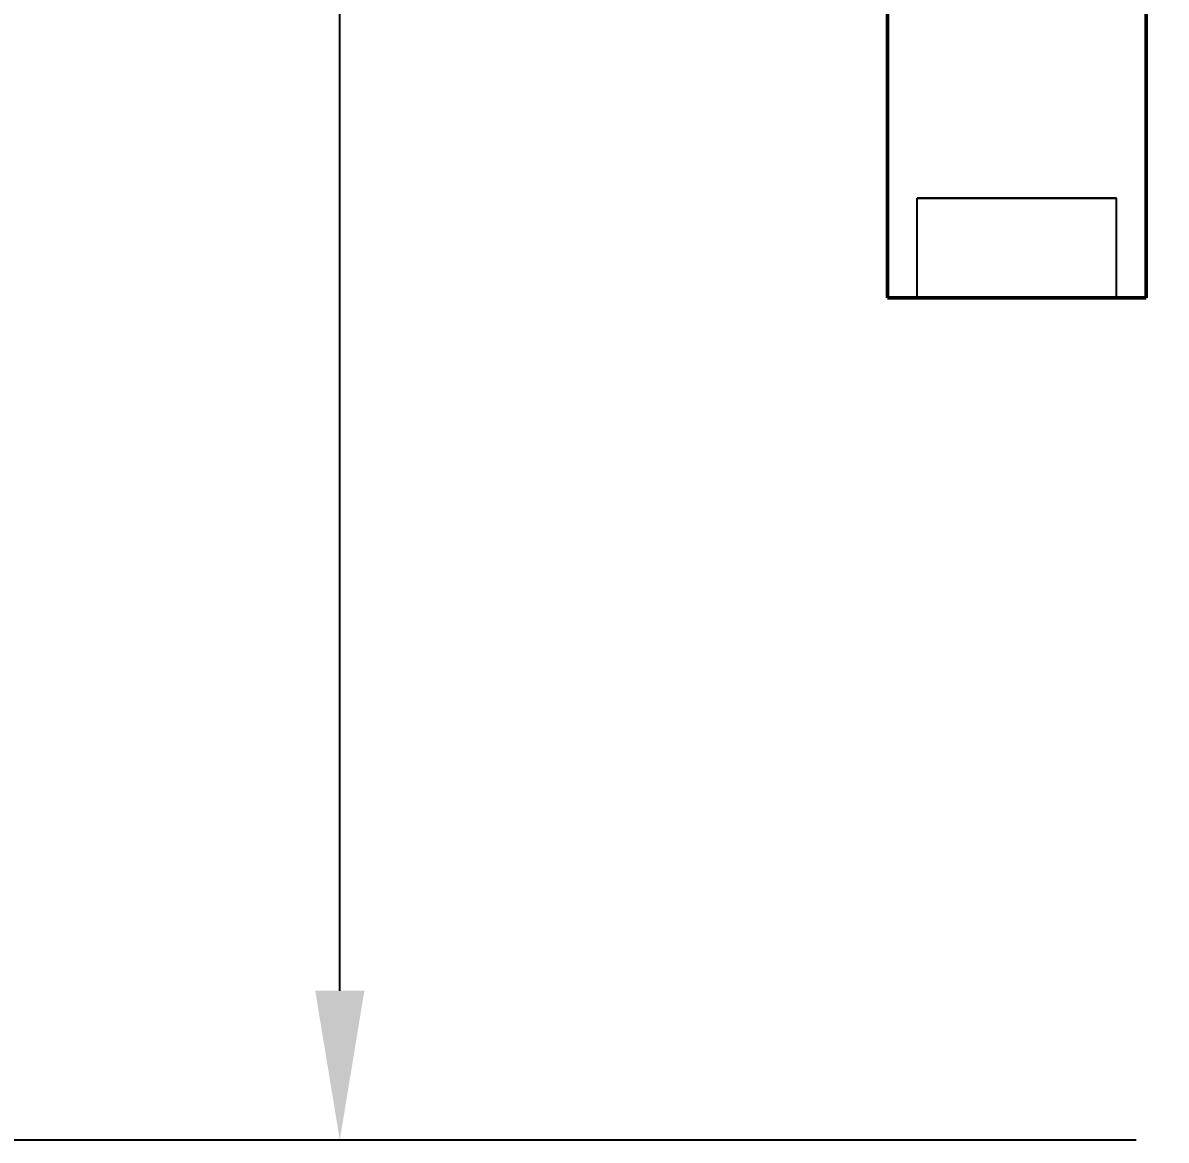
# Model space of a CAD drawing. Header units: millimetres. Extents: x 0 to 420, y 0 to 297.
# Drawn here: x 46.63 to 69.6, y 173 to 195.44 of the extents above; entities that cross this region are included whole.
import ezdxf

# ---------------------------------------------------------------- set-up
doc = ezdxf.new("R2010")
doc.units = ezdxf.units.MM
doc.linetypes.add('ISO02-TRAZOS', pattern=[3.75, 3, -0.75])
for name, color, linetype, lineweight in [('01-VISIBLE', 7, 'CONTINUOUS', 50), ('02-OCULTA', 4, 'ISO02-TRAZOS', 25), ('04-COTA', 3, 'CONTINUOUS', 25)]:
    doc.layers.add(name, color=color, linetype=linetype, lineweight=lineweight)
doc.styles.add('ISO3098', font='isocpeur.ttf')
doc.dimstyles.new('FLAMA-ISO', dxfattribs={"dimtxt": 3.5, "dimasz": 3, "dimexe": 2, "dimexo": 1, "dimgap": 1, "dimtad": 1, "dimdec": 1, "dimtxsty": 'ISO3098', "dimcen": 2.5, "dimclrd": 3, "dimclre": 3, "dimclrt": 3, "dimazin": 3, "dimtfac": 1, "dimtmove": 0, "dimatfit": 3, "dimlwd": 25, "dimlwe": 25})

msp = doc.modelspace()

# ---------------------------------------------------------------- linework, layer by layer
at = {"layer": '01-VISIBLE'}
for p, q in [((64, 189.92), (64, 235.92)), ((69.2, 189.92), (69.2, 208.82))]:
    msp.add_line(p, q, dxfattribs=at)
msp.add_lwpolyline([(64, 189.92), (64.1, 189.92), (64.2, 189.92), (64.3, 189.92), (64.4, 189.92), (64.5, 189.92), (64.6, 189.92), (64.7, 189.92), (64.8, 189.92), (64.9, 189.92), (65, 189.92), (65.1, 189.92), (65.2, 189.92), (65.3, 189.92), (65.4, 189.92), (65.5, 189.92), (65.6, 189.92), (65.7, 189.92), (65.8, 189.92), (65.9, 189.92), (66, 189.92), (66.1, 189.92), (66.2, 189.92), (66.3, 189.92), (66.4, 189.92), (66.5, 189.92), (66.6, 189.92), (66.7, 189.92), (66.8, 189.92), (66.9, 189.92), (67, 189.92), (67.1, 189.92), (67.2, 189.92), (67.3, 189.92), (67.4, 189.92), (67.5, 189.92), (67.6, 189.92), (67.7, 189.92), (67.8, 189.92), (67.9, 189.92), (68, 189.92), (68.1, 189.92), (68.2, 189.92), (68.3, 189.92), (68.4, 189.92), (68.5, 189.92), (68.6, 189.92), (68.7, 189.92), (68.8, 189.92), (68.9, 189.92), (69, 189.92), (69.1, 189.92), (69.2, 189.92)], dxfattribs=at)
at = {"layer": '02-OCULTA'}
for p, q in [((64.6, 189.92), (64.6, 191.92)), ((68.6, 189.92), (68.6, 191.92))]:
    msp.add_line(p, q, dxfattribs=at)
for points in [[(68.6, 191.92), (68.5, 191.92), (68.4, 191.92), (68.3, 191.92), (68.2, 191.92), (68.1, 191.92), (68, 191.92), (67.9, 191.92), (67.8, 191.92), (67.7, 191.92), (67.6, 191.92), (67.5, 191.92), (67.4, 191.92), (67.3, 191.92), (67.2, 191.92), (67.1, 191.92), (67, 191.92), (66.9, 191.92), (66.8, 191.92), (66.7, 191.92), (66.6, 191.92), (66.5, 191.92), (66.4, 191.92), (66.3, 191.92), (66.2, 191.92), (66.1, 191.92), (66, 191.92), (65.9, 191.92), (65.8, 191.92), (65.7, 191.92), (65.6, 191.92), (65.5, 191.92), (65.4, 191.92), (65.3, 191.92), (65.2, 191.92), (65.1, 191.92), (65, 191.92), (64.9, 191.92), (64.8, 191.92), (64.7, 191.92), (64.6, 191.92)], [(64.6, 191.92), (64.7, 191.92), (64.8, 191.92), (64.9, 191.92), (65, 191.92), (65.1, 191.92), (65.2, 191.92), (65.3, 191.92), (65.4, 191.92), (65.5, 191.92), (65.6, 191.92), (65.7, 191.92), (65.8, 191.92), (65.9, 191.92), (66, 191.92), (66.1, 191.92), (66.2, 191.92), (66.3, 191.92), (66.4, 191.92), (66.5, 191.92), (66.6, 191.92), (66.7, 191.92), (66.8, 191.92), (66.9, 191.92), (67, 191.92), (67.1, 191.92), (67.2, 191.92), (67.3, 191.92), (67.4, 191.92), (67.5, 191.92), (67.6, 191.92), (67.7, 191.92), (67.8, 191.92), (67.9, 191.92), (68, 191.92), (68.1, 191.92), (68.2, 191.92), (68.3, 191.92), (68.4, 191.92), (68.5, 191.92), (68.6, 191.92)], [(69.2, 189.92), (69.1, 189.92), (69, 189.92), (68.9, 189.92), (68.8, 189.92), (68.7, 189.92), (68.6, 189.92), (68.5, 189.92), (68.4, 189.92), (68.3, 189.92), (68.2, 189.92), (68.1, 189.92), (68, 189.92), (67.9, 189.92), (67.8, 189.92), (67.7, 189.92), (67.6, 189.92), (67.5, 189.92), (67.4, 189.92), (67.3, 189.92), (67.2, 189.92), (67.1, 189.92), (67, 189.92), (66.9, 189.92), (66.8, 189.92), (66.7, 189.92), (66.6, 189.92), (66.5, 189.92), (66.4, 189.92), (66.3, 189.92), (66.2, 189.92), (66.1, 189.92), (66, 189.92), (65.9, 189.92), (65.8, 189.92), (65.7, 189.92), (65.6, 189.92), (65.5, 189.92), (65.4, 189.92), (65.3, 189.92), (65.2, 189.92), (65.1, 189.92), (65, 189.92), (64.9, 189.92), (64.8, 189.92), (64.7, 189.92), (64.6, 189.92), (64.5, 189.92), (64.4, 189.92), (64.3, 189.92), (64.2, 189.92), (64.1, 189.92), (64, 189.92)], [(68.6, 189.92), (68.5, 189.92), (68.4, 189.92), (68.3, 189.92), (68.2, 189.92), (68.1, 189.92), (68, 189.92), (67.9, 189.92), (67.8, 189.92), (67.7, 189.92), (67.6, 189.92), (67.5, 189.92), (67.4, 189.92), (67.3, 189.92), (67.2, 189.92), (67.1, 189.92), (67, 189.92), (66.9, 189.92), (66.8, 189.92), (66.7, 189.92), (66.6, 189.92), (66.5, 189.92), (66.4, 189.92), (66.3, 189.92), (66.2, 189.92), (66.1, 189.92), (66, 189.92), (65.9, 189.92), (65.8, 189.92), (65.7, 189.92), (65.6, 189.92), (65.5, 189.92), (65.4, 189.92), (65.3, 189.92), (65.2, 189.92), (65.1, 189.92), (65, 189.92), (64.9, 189.92), (64.8, 189.92), (64.7, 189.92), (64.6, 189.92)], [(64.6, 189.92), (64.7, 189.92), (64.8, 189.92), (64.9, 189.92), (65, 189.92), (65.1, 189.92), (65.2, 189.92), (65.3, 189.92), (65.4, 189.92), (65.5, 189.92), (65.6, 189.92), (65.7, 189.92), (65.8, 189.92), (65.9, 189.92), (66, 189.92), (66.1, 189.92), (66.2, 189.92), (66.3, 189.92), (66.4, 189.92), (66.5, 189.92), (66.6, 189.92), (66.7, 189.92), (66.8, 189.92), (66.9, 189.92), (67, 189.92), (67.1, 189.92), (67.2, 189.92), (67.3, 189.92), (67.4, 189.92), (67.5, 189.92), (67.6, 189.92), (67.7, 189.92), (67.8, 189.92), (67.9, 189.92), (68, 189.92), (68.1, 189.92), (68.2, 189.92), (68.3, 189.92), (68.4, 189.92), (68.5, 189.92), (68.6, 189.92)]]:
    msp.add_lwpolyline(points, dxfattribs=at)

# ---------------------------------------------------------------- dimensions: what is measured, and where the dimension line sits
at = {"layer": '04-COTA'}
for base, p1, p2 in [((42, 173), (64, 173), (64, 267)), ((53, 173), (70, 173), (86, 246.795))]:
    msp.add_linear_dim(base=base, p1=p1, p2=p2, angle=90, dimstyle='FLAMA-ISO', override={"dimlfac": 5}, dxfattribs=at).render()

doc.saveas('drawing.dxf')
